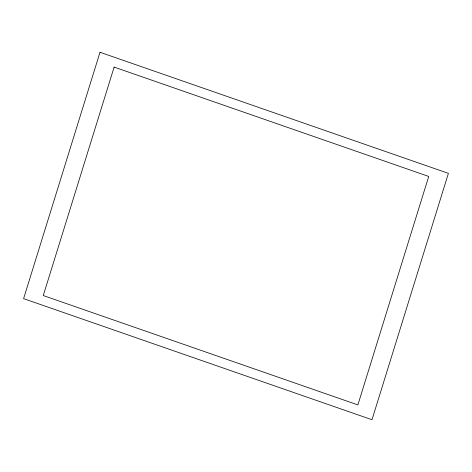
<?xml version="1.0" encoding="UTF-8"?>
<svg xmlns="http://www.w3.org/2000/svg" width="472" height="472" viewBox="0 0 472 472"><rect width="100%" height="100%" fill="white"/><g stroke="black" fill="none" stroke-linecap="round" stroke-linejoin="round"><path stroke-width="0.71" d="M100.005 52.268L23.6 298.64L371.995 419.732L448.4 173.36L100.005 52.268M114.124 67.101L43.276 295.549L357.876 404.899L428.723 176.451L114.124 67.101"/></g></svg>
